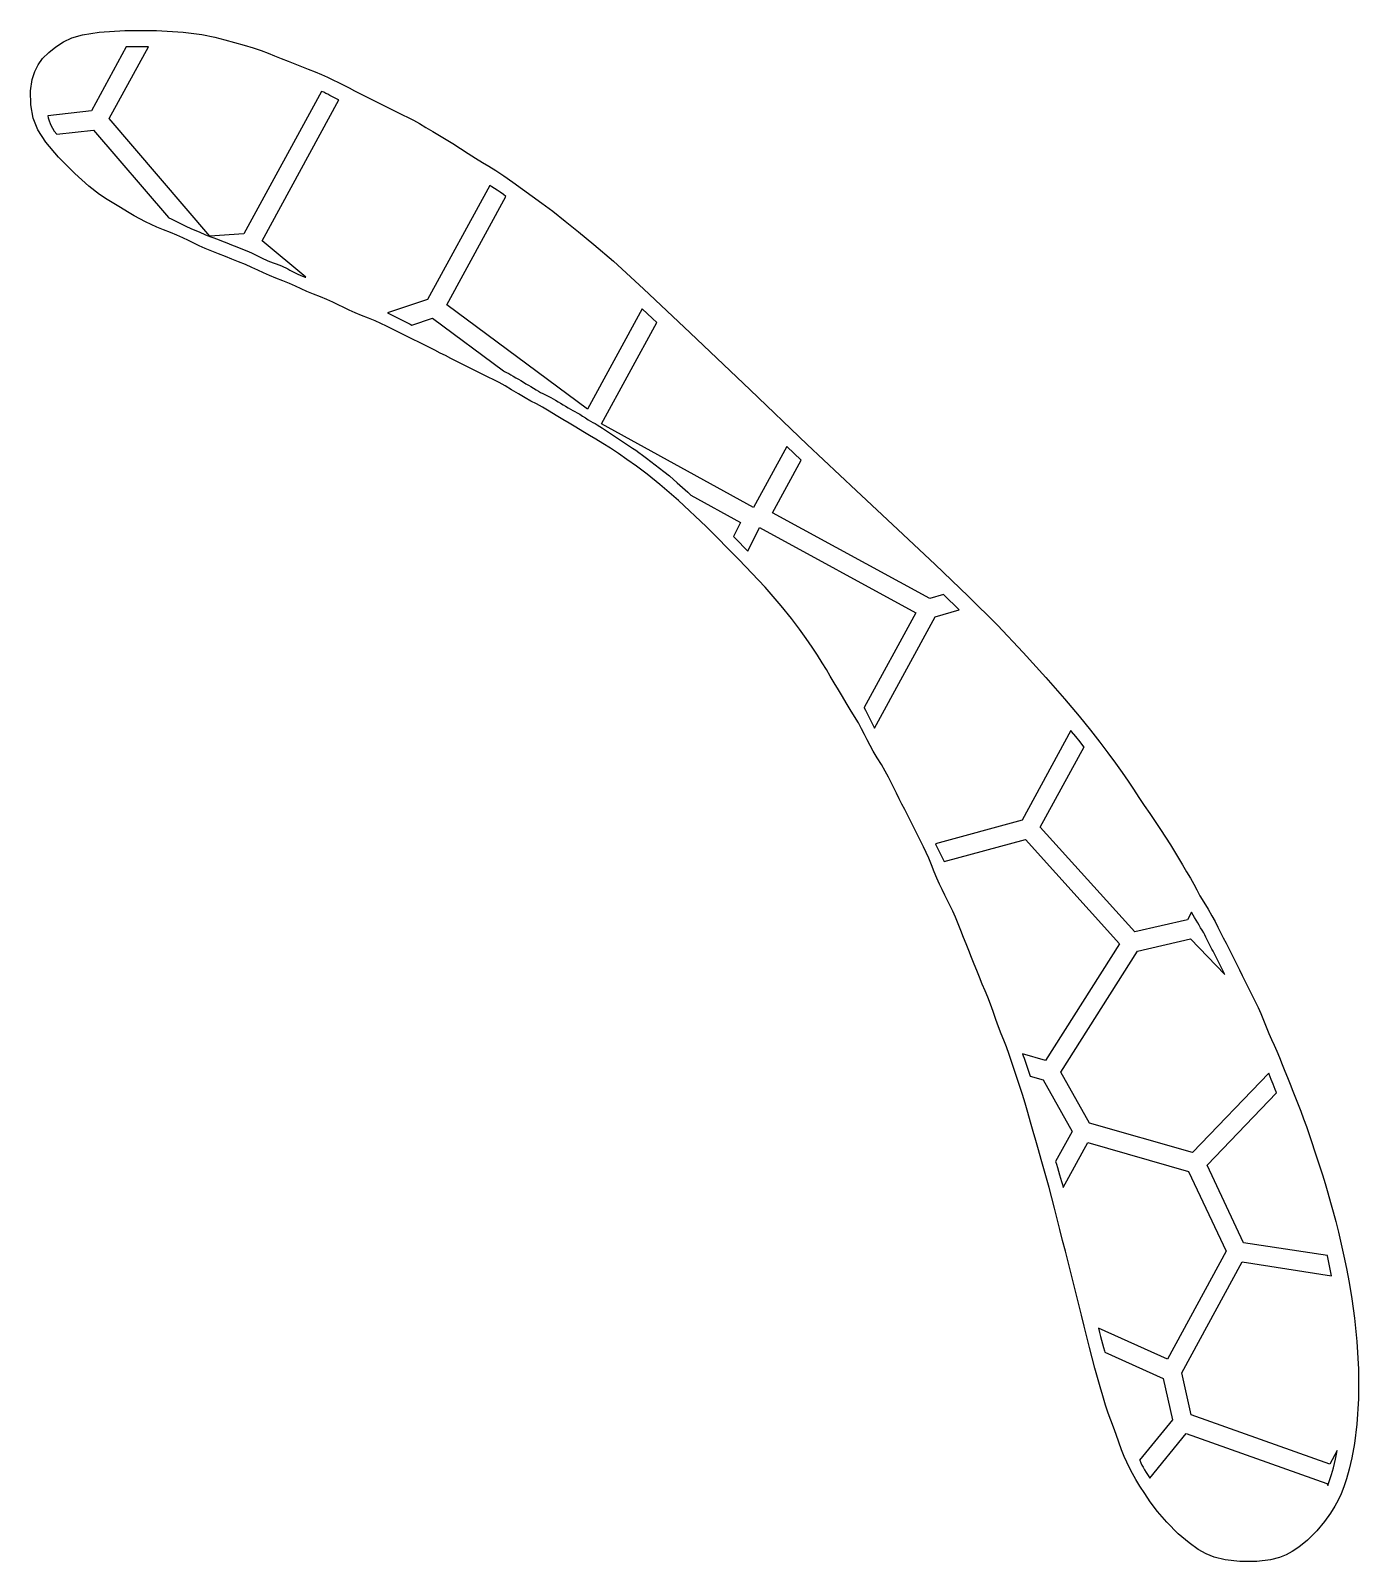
# Model space of a CAD drawing. Header units: millimetres. Extents: x 23.2 to 105.8, y 4.5 to 99.8.
import ezdxf

# ---------------------------------------------------------------- set-up
doc = ezdxf.new("R2010")
doc.units = ezdxf.units.MM
doc.layers.add('default', color=7, linetype='Continuous')

msp = doc.modelspace()

# ---------------------------------------------------------------- linework, layer by layer
at = {"layer": 'default'}
for points in [[(97.505, 4.611), (96.833, 4.768), (96.317, 4.973), (95.827, 5.252), (95.26, 5.661), (94.586, 6.236), (93.876, 6.945), (93.292, 7.626), (92.85, 8.214), (92.498, 8.73), (92.191, 9.202), (91.941, 9.619), (91.739, 9.988), (91.563, 10.333), (91.393, 10.679), (91.227, 11.047), (91.06, 11.463), (90.894, 11.927), (90.726, 12.407), (90.561, 12.875), (90.393, 13.311), (90.227, 13.747), (90.06, 14.246), (89.894, 14.814), (89.726, 15.386), (89.561, 15.953), (89.393, 16.544), (89.227, 17.18), (89.06, 17.835), (88.894, 18.501), (88.726, 19.166), (88.561, 19.834), (88.393, 20.499), (88.227, 21.168), (88.06, 21.832), (87.894, 22.501), (87.726, 23.166), (87.561, 23.834), (87.393, 24.499), (87.227, 25.168), (87.06, 25.832), (86.894, 26.499), (86.726, 27.154), (86.561, 27.789), (86.393, 28.381), (86.227, 28.95), (86.06, 29.532), (85.894, 30.135), (85.726, 30.717), (85.561, 31.283), (85.393, 31.865), (85.227, 32.466), (85.06, 33.038), (84.894, 33.572), (84.726, 34.08), (84.561, 34.583), (84.393, 35.082), (84.227, 35.582), (84.06, 36.071), (83.894, 36.539), (83.726, 36.965), (83.561, 37.368), (83.393, 37.794), (83.227, 38.26), (83.06, 38.74), (82.894, 39.206), (82.726, 39.631), (82.561, 40.033), (82.393, 40.449), (82.227, 40.884), (82.06, 41.3), (81.894, 41.7), (81.726, 42.116), (81.561, 42.551), (81.393, 42.967), (81.227, 43.366), (81.06, 43.782), (80.894, 44.215), (80.726, 44.622), (80.561, 44.988), (80.393, 45.331), (80.227, 45.666), (80.06, 46), (79.894, 46.336), (79.726, 46.679), (79.561, 47.045), (79.393, 47.451), (79.227, 47.882), (79.06, 48.288), (78.894, 48.655), (78.726, 48.998), (78.561, 49.333), (78.393, 49.667), (78.227, 50), (78.06, 50.333), (77.894, 50.667), (77.726, 51), (77.561, 51.333), (77.393, 51.667), (77.227, 52), (77.06, 52.333), (76.894, 52.667), (76.724, 53.002), (76.548, 53.345), (76.348, 53.712), (76.109, 54.118), (75.844, 54.549), (75.606, 54.955), (75.405, 55.321), (75.229, 55.665), (75.058, 56.002), (74.882, 56.345), (74.681, 56.712), (74.442, 57.118), (74.175, 57.551), (73.927, 57.967), (73.693, 58.366), (73.445, 58.782), (73.175, 59.218), (72.927, 59.634), (72.691, 60.035), (72.432, 60.462), (72.128, 60.932), (71.796, 61.431), (71.428, 61.965), (71.009, 62.551), (70.511, 63.215), (69.875, 64.014), (68.87, 65.165), (67.247, 66.885), (65.196, 68.937), (63.475, 70.559), (62.325, 71.565), (61.525, 72.201), (60.861, 72.699), (60.276, 73.117), (59.741, 73.486), (59.242, 73.818), (58.772, 74.122), (58.345, 74.381), (57.944, 74.616), (57.528, 74.865), (57.093, 75.135), (56.676, 75.383), (56.277, 75.617), (55.861, 75.865), (55.428, 76.132), (55.022, 76.371), (54.653, 76.574), (54.3, 76.759), (53.932, 76.962), (53.526, 77.201), (53.095, 77.466), (52.689, 77.704), (52.322, 77.905), (51.979, 78.08), (51.644, 78.25), (51.31, 78.416), (50.977, 78.584), (50.643, 78.749), (50.31, 78.917), (49.977, 79.083), (49.643, 79.251), (49.31, 79.416), (48.977, 79.584), (48.643, 79.749), (48.31, 79.917), (47.977, 80.083), (47.643, 80.251), (47.31, 80.416), (46.977, 80.584), (46.643, 80.749), (46.31, 80.917), (45.977, 81.083), (45.643, 81.251), (45.308, 81.416), (44.965, 81.584), (44.598, 81.749), (44.192, 81.917), (43.761, 82.083), (43.355, 82.251), (42.989, 82.416), (42.645, 82.584), (42.308, 82.749), (41.965, 82.917), (41.598, 83.083), (41.192, 83.251), (40.761, 83.416), (40.355, 83.584), (39.987, 83.749), (39.634, 83.917), (39.265, 84.083), (38.859, 84.251), (38.428, 84.416), (38.022, 84.584), (37.653, 84.749), (37.3, 84.917), (36.932, 85.083), (36.525, 85.251), (36.092, 85.416), (35.676, 85.584), (35.277, 85.749), (34.861, 85.917), (34.428, 86.083), (34.022, 86.251), (33.656, 86.416), (33.312, 86.584), (32.975, 86.749), (32.631, 86.917), (32.265, 87.083), (31.859, 87.251), (31.428, 87.416), (31.022, 87.584), (30.655, 87.75), (30.31, 87.92), (29.965, 88.095), (29.598, 88.296), (29.192, 88.534), (28.759, 88.802), (28.341, 89.052), (27.928, 89.3), (27.445, 89.619), (26.789, 90.13), (25.899, 90.924), (24.899, 91.936), (24.107, 92.869), (23.603, 93.644), (23.314, 94.38), (23.169, 95.196), (23.157, 96.063), (23.255, 96.774), (23.413, 97.282), (23.621, 97.69), (23.904, 98.081), (24.286, 98.464), (24.734, 98.81), (25.212, 99.118), (25.722, 99.368), (26.383, 99.567), (27.422, 99.722), (29.024, 99.822), (30.99, 99.822), (32.662, 99.725), (33.824, 99.579), (34.616, 99.416), (35.244, 99.25), (35.839, 99.083), (36.44, 98.917), (37.002, 98.749), (37.503, 98.584), (37.939, 98.416), (38.342, 98.251), (38.759, 98.083), (39.194, 97.917), (39.61, 97.749), (40.01, 97.584), (40.426, 97.416), (40.859, 97.251), (41.265, 97.083), (41.631, 96.917), (41.974, 96.749), (42.31, 96.584), (42.643, 96.416), (42.977, 96.251), (43.31, 96.083), (43.643, 95.917), (43.977, 95.749), (44.31, 95.584), (44.643, 95.416), (44.977, 95.251), (45.31, 95.083), (45.643, 94.917), (45.977, 94.749), (46.31, 94.584), (46.646, 94.414), (46.989, 94.238), (47.355, 94.038), (47.762, 93.799), (48.195, 93.532), (48.611, 93.283), (49.012, 93.048), (49.438, 92.79), (49.904, 92.489), (50.383, 92.177), (50.849, 91.877), (51.275, 91.618), (51.681, 91.379), (52.117, 91.11), (52.618, 90.775), (53.18, 90.38), (53.781, 89.945), (54.373, 89.521), (54.977, 89.083), (55.652, 88.575), (56.425, 87.968), (57.262, 87.298), (58.211, 86.515), (59.435, 85.459), (61.312, 83.747), (64.217, 81.01), (67.942, 77.45), (71.501, 74.06), (74.548, 71.178), (77.137, 68.752), (79.463, 66.572), (81.514, 64.619), (83.339, 62.793), (84.938, 61.097), (86.354, 59.535), (87.507, 58.219), (88.418, 57.143), (89.121, 56.272), (89.7, 55.528), (90.208, 54.852), (90.68, 54.214), (91.095, 53.631), (91.465, 53.095), (91.807, 52.586), (92.144, 52.083), (92.476, 51.584), (92.811, 51.083), (93.142, 50.584), (93.475, 50.085), (93.797, 49.596), (94.099, 49.128), (94.358, 48.702), (94.593, 48.301), (94.842, 47.885), (95.109, 47.451), (95.348, 47.045), (95.551, 46.676), (95.736, 46.324), (95.939, 45.955), (96.177, 45.549), (96.443, 45.118), (96.681, 44.712), (96.882, 44.345), (97.057, 44.002), (97.227, 43.667), (97.393, 43.333), (97.561, 43), (97.726, 42.667), (97.894, 42.333), (98.06, 42), (98.227, 41.667), (98.393, 41.333), (98.561, 41), (98.726, 40.667), (98.894, 40.333), (99.06, 40), (99.227, 39.666), (99.393, 39.331), (99.561, 38.988), (99.726, 38.622), (99.894, 38.216), (100.06, 37.784), (100.227, 37.378), (100.393, 37.01), (100.561, 36.657), (100.726, 36.289), (100.894, 35.882), (101.06, 35.449), (101.227, 35.033), (101.393, 34.634), (101.561, 34.218), (101.726, 33.782), (101.894, 33.366), (102.06, 32.965), (102.227, 32.539), (102.393, 32.071), (102.561, 31.582), (102.726, 31.083), (102.894, 30.584), (103.06, 30.083), (103.227, 29.584), (103.393, 29.08), (103.561, 28.572), (103.726, 28.038), (103.894, 27.465), (104.06, 26.863), (104.227, 26.271), (104.393, 25.669), (104.561, 25.004), (104.726, 24.267), (104.894, 23.518), (105.06, 22.744), (105.227, 21.883), (105.392, 20.865), (105.556, 19.665), (105.701, 18.206), (105.799, 16.484), (105.799, 14.636), (105.701, 13.059), (105.556, 11.86), (105.392, 10.961), (105.227, 10.243), (105.06, 9.649), (104.894, 9.143), (104.724, 8.714), (104.547, 8.333), (104.341, 7.951), (104.071, 7.515), (103.696, 6.995), (103.205, 6.406), (102.628, 5.829), (102.102, 5.401), (101.676, 5.122), (101.3, 4.925), (100.892, 4.755), (100.326, 4.609), (99.473, 4.511), (98.423, 4.511), (97.505, 4.611)], [(31.765, 88.167), (31.903, 88.105), (32.032, 88.042), (32.157, 87.98), (32.282, 87.917), (32.407, 87.855), (32.532, 87.792), (32.657, 87.73), (32.783, 87.667), (32.908, 87.605), (33.037, 87.542), (33.174, 87.48), (33.327, 87.417), (33.488, 87.355), (33.641, 87.292), (33.779, 87.23), (33.911, 87.167), (34.05, 87.105), (34.206, 87.042), (34.38, 86.98), (34.56, 86.917), (34.735, 86.855), (34.894, 86.792), (35.045, 86.73), (35.201, 86.667), (35.364, 86.605), (35.52, 86.542), (35.67, 86.48), (35.826, 86.417), (35.989, 86.355), (36.145, 86.292), (36.295, 86.23), (36.451, 86.167), (36.613, 86.105), (36.765, 86.042), (36.903, 85.98), (37.032, 85.917), (37.157, 85.855), (37.282, 85.792), (37.407, 85.73), (37.533, 85.667), (37.658, 85.605), (37.787, 85.542), (37.925, 85.48), (38.081, 85.417), (38.255, 85.355), (38.435, 85.292), (38.609, 85.23), (38.765, 85.167), (38.903, 85.105), (39.032, 85.042), (39.157, 84.98), (39.282, 84.917), (39.407, 84.855), (39.533, 84.792), (39.658, 84.73), (39.787, 84.667), (39.925, 84.605), (40.081, 84.542), (40.255, 84.48), (40.291, 84.467), (37.567, 86.738), (42.348, 95.51), (42.282, 95.542), (42.157, 95.605), (42.032, 95.667), (41.907, 95.73), (41.782, 95.792), (41.657, 95.855), (41.532, 95.917), (41.403, 95.98), (41.27, 96.04), (36.434, 87.167), (34.309, 87.014), (28.044, 94.34), (30.484, 98.816), (30.402, 98.819), (29.352, 98.819), (29.113, 98.81), (26.941, 94.824), (24.226, 94.508), (24.252, 94.4), (24.314, 94.195), (24.377, 94.03), (24.444, 93.886), (24.523, 93.741), (24.632, 93.568), (24.78, 93.365), (27.071, 93.631), (31.733, 88.18), (31.765, 88.167)], [(66.908, 68.319), (67.016, 68.211), (67.797, 67.405), (68.519, 68.881), (78.245, 63.58), (75.03, 57.682), (75.047, 57.653), (75.122, 57.516), (75.188, 57.387), (75.251, 57.261), (75.313, 57.136), (75.376, 57.011), (75.438, 56.886), (75.501, 56.761), (75.564, 56.636), (75.627, 56.51), (75.69, 56.387), (79.467, 63.314), (80.96, 63.754), (80.006, 64.684), (79.974, 64.715), (79.128, 64.465), (69.336, 69.803), (71.117, 73.07), (70.219, 73.928), (68.144, 70.122), (58.683, 75.33), (62.127, 81.649), (61.871, 81.892), (61.224, 82.499), (57.821, 76.258), (49.059, 82.748), (52.741, 89.503), (52.588, 89.612), (52.375, 89.763), (52.187, 89.887), (52.024, 89.989), (51.86, 90.089), (51.737, 90.169), (47.87, 83.073), (45.36, 82.253), (45.407, 82.23), (45.532, 82.167), (45.657, 82.105), (45.782, 82.042), (45.907, 81.98), (46.032, 81.917), (46.157, 81.855), (46.282, 81.792), (46.407, 81.73), (46.532, 81.667), (46.657, 81.605), (46.782, 81.542), (46.887, 81.49), (48.174, 81.911), (52.594, 78.636), (52.658, 78.605), (52.783, 78.541), (52.912, 78.475), (53.049, 78.4), (53.202, 78.311), (53.364, 78.21), (53.52, 78.117), (53.67, 78.03), (53.826, 77.937), (53.989, 77.836), (54.145, 77.742), (54.295, 77.655), (54.451, 77.562), (54.613, 77.461), (54.765, 77.372), (54.903, 77.297), (55.032, 77.231), (55.157, 77.167), (55.283, 77.105), (55.408, 77.041), (55.537, 76.975), (55.674, 76.9), (55.827, 76.811), (55.989, 76.71), (56.145, 76.617), (56.295, 76.53), (56.451, 76.437), (56.613, 76.336), (56.766, 76.247), (56.904, 76.171), (57.036, 76.101), (57.175, 76.024), (57.331, 75.931), (57.505, 75.819), (57.685, 75.703), (57.859, 75.591), (58.015, 75.498), (58.154, 75.421), (58.286, 75.351), (58.425, 75.274), (58.581, 75.181), (58.756, 75.069), (58.939, 74.948), (59.126, 74.823), (59.313, 74.699), (59.501, 74.573), (59.688, 74.449), (59.876, 74.323), (60.063, 74.199), (60.251, 74.073), (60.439, 73.949), (60.627, 73.822), (60.818, 73.694), (61.02, 73.555), (61.242, 73.396), (61.491, 73.209), (61.76, 73.002), (62.037, 72.787), (62.298, 72.589), (62.57, 72.38), (62.915, 72.097), (63.399, 71.675), (64.056, 71.08), (64.256, 70.893), (67.337, 69.197), (66.908, 68.319)], [(94.226, 13.325), (92.184, 10.816), (92.189, 10.805), (92.252, 10.652), (92.318, 10.511), (92.394, 10.369), (92.487, 10.212), (92.6, 10.037), (92.72, 9.854), (92.823, 9.7), (95.073, 12.464), (103.843, 9.355), (103.893, 9.231), (103.938, 9.36), (104.001, 9.543), (104.063, 9.731), (104.126, 9.922), (104.188, 10.124), (104.251, 10.346), (104.313, 10.597), (104.376, 10.878), (104.438, 11.195), (104.477, 11.413), (104.016, 10.567), (95.389, 13.626), (94.809, 16.242), (98.575, 23.152), (104.125, 22.295), (104.063, 22.603), (104.001, 22.918), (103.938, 23.229), (103.876, 23.542), (103.875, 23.548), (98.657, 24.353), (96.38, 29.176), (100.712, 33.687), (100.688, 33.748), (100.626, 33.898), (100.563, 34.055), (100.501, 34.218), (100.438, 34.374), (100.376, 34.523), (100.313, 34.68), (100.251, 34.843), (100.224, 34.911), (95.478, 29.969), (89.064, 31.799), (87.286, 34.976), (92.05, 42.505), (95.355, 43.271), (97.48, 41.054), (97.438, 41.136), (97.376, 41.261), (97.313, 41.386), (97.251, 41.511), (97.188, 41.636), (97.126, 41.761), (97.063, 41.886), (97.001, 42.011), (96.938, 42.136), (96.876, 42.261), (96.813, 42.386), (96.751, 42.511), (96.688, 42.636), (96.626, 42.761), (96.563, 42.886), (96.501, 43.011), (96.438, 43.136), (96.376, 43.261), (96.313, 43.387), (96.247, 43.516), (96.172, 43.653), (96.082, 43.805), (95.982, 43.968), (95.889, 44.124), (95.801, 44.273), (95.708, 44.429), (95.608, 44.592), (95.518, 44.744), (95.443, 44.882), (95.416, 44.935), (95.155, 44.456), (91.884, 43.699), (86.001, 50.23), (88.723, 55.223), (88.712, 55.238), (88.474, 55.538), (88.209, 55.866), (87.946, 56.192), (87.909, 56.236), (84.867, 50.656), (79.473, 49.192), (79.501, 49.136), (79.563, 49.011), (79.626, 48.886), (79.688, 48.761), (79.751, 48.636), (79.813, 48.511), (79.876, 48.386), (79.938, 48.26), (80.001, 48.131), (80.017, 48.096), (85.072, 49.468), (90.925, 42.971), (86.323, 35.697), (84.889, 36.117), (84.938, 35.998), (85.001, 35.838), (85.063, 35.663), (85.126, 35.479), (85.188, 35.292), (85.251, 35.105), (85.313, 34.917), (85.376, 34.73), (85.378, 34.724), (86.184, 34.488), (87.976, 31.286), (86.953, 29.41), (87.001, 29.242), (87.063, 29.03), (87.126, 28.812), (87.188, 28.586), (87.251, 28.372), (87.313, 28.171), (87.376, 27.976), (87.435, 27.786), (88.958, 30.582), (95.235, 28.791), (97.578, 23.828), (93.914, 17.107), (89.628, 19.027), (89.688, 18.759), (89.751, 18.51), (89.813, 18.284), (89.876, 18.062), (89.938, 17.835), (90.001, 17.613), (90.023, 17.535), (93.654, 15.908), (94.226, 13.325)]]:
    msp.add_lwpolyline(points, dxfattribs=at)

doc.saveas('drawing.dxf')
